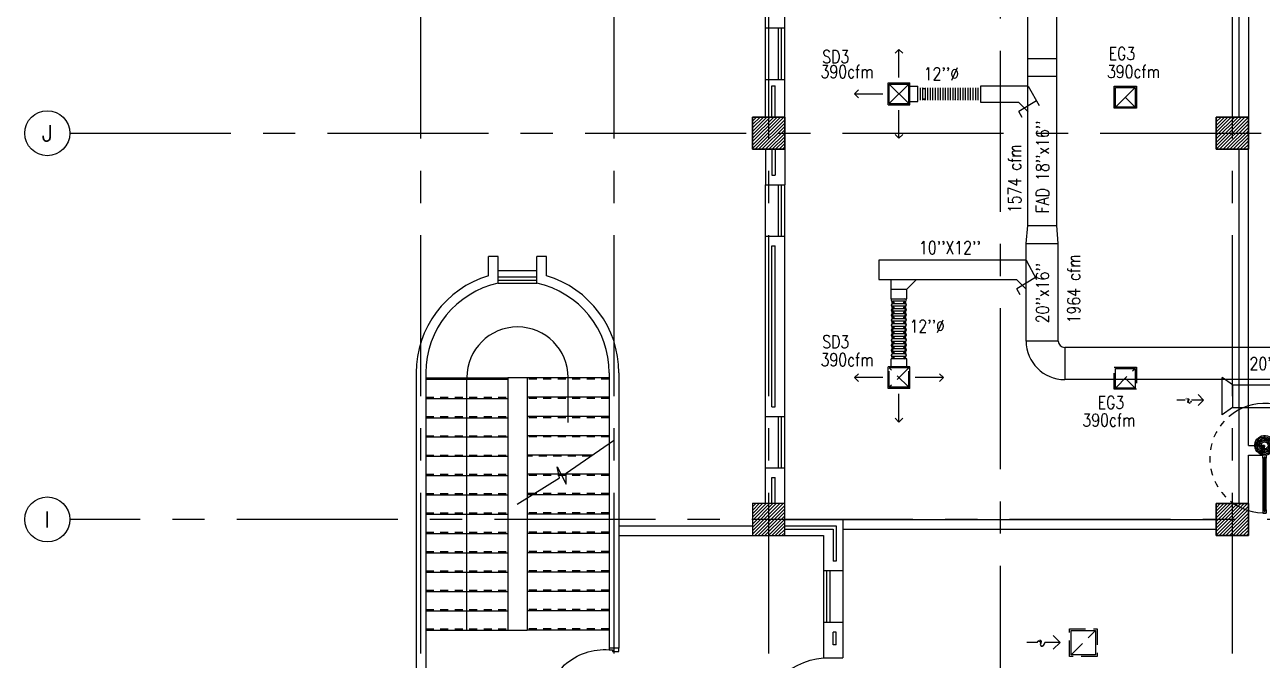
# Model space of a CAD drawing. Extents: x 417866029 to 417866302, y 43498040 to 43498122.
# Drawn here: x 417866028.78 to 417866048, y 43498075.72 to 43498085.59 of the extents above; entities that cross this region are included whole.
import ezdxf
from ezdxf.enums import TextEntityAlignment as Align

# ---------------------------------------------------------------- set-up
doc = ezdxf.new("R2010")
doc.units = 0
doc.header["$MEASUREMENT"] = 0
for name, pattern in [('CENTERX2', [4, 2.5, -0.5, 0.5, -0.5]), ('HIDDEN', [0.375, 0.25, -0.125]), ('HIDDEN2', [0.1875, 0.125, -0.0625])]:
    doc.linetypes.add(name, pattern=pattern)
doc.layers.get('0').update_dxf_attribs({"linetype": 'CONTINUOUS'})
for name, color, linetype in [('AX', 9, 'CONTINUOUS'), ('AX-CR', 7, 'CONTINUOUS'), ('AX-TXT', 2, 'CONTINUOUS'), ('AXES', 11, 'CENTERX2'), ('COL', 7, 'CONTINUOUS'), ('DOOR', 9, 'CONTINUOUS'), ('DUCT', 6, 'CONTINUOUS'), ('EXDUCT', 10, 'CONTINUOUS'), ('HAT', 11, 'CONTINUOUS'), ('INSUL', 9, 'CONTINUOUS'), ('M-AC-FLEX', 7, 'CONTINUOUS'), ('M-EGU.', 2, 'CONTINUOUS'), ('M-TEXT', 2, 'CONTINUOUS'), ('ROOF', 7, 'CONTINUOUS'), ('STR', 9, 'CONTINUOUS'), ('WALL', 9, 'CONTINUOUS'), ('WIN', 9, 'CONTINUOUS')]:
    doc.layers.add(name, color=color, linetype=linetype)
doc.styles.add('ROMANS', font='ROMANS.shx', dxfattribs={"width": 0.6})

# ---------------------------------------------------------------- blocks, each defined once
blk = doc.blocks.new('A$C272A55A0')
at = {"layer": 'DOOR', "color": 0, "linetype": 'ByBlock'}
for p, q in [((0, 900), (0, 1050)), ((50, 1050), (0, 1050)), ((50, 950), (50, 1050)), ((1750, 950), (1750, 1050)), ((1750, 1050), (1800, 1050)), ((1800, 1050), (1800, 900)), ((0, 900), (25, 900)), ((25, 950), (50, 950)), ((25, 900), (25, 950)), ((75, 900), (25, 900)), ((25, 850), (25, 900)), ((42, 850), (25, 850)), ((58, 870), (42, 870)), ((42, 870), (42, 850)), ((58, 850), (58, 870)), ((75, 850), (58, 850)), ((75, 900), (75, 850)), ((1725, 900), (1775, 900)), ((1725, 900), (1725, 850)), ((1725, 850), (1742, 850)), ((1742, 870), (1758, 870)), ((1742, 850), (1742, 870)), ((1775, 950), (1750, 950)), ((1758, 870), (1758, 850)), ((1758, 850), (1775, 850)), ((1775, 900), (1775, 950)), ((1800, 900), (1775, 900)), ((1775, 850), (1775, 900)), ((25, 50), (42, 50)), ((25, 50), (25, 0)), ((25, 0), (75, 0)), ((75, 0), (25, 0)), ((42, 50), (42, 30)), ((42, 30), (58, 30)), ((58, 50), (75, 50)), ((58, 50), (58, 30)), ((75, 50), (75, 0)), ((1718, 160), (1709, 160)), ((1709, 95), (1709, 160)), ((1718, 95), (1709, 95)), ((1725, 173), (1718, 173)), ((1718, 173), (1718, 83)), ((1718, 95), (1718, 160)), ((1725, 83), (1718, 83)), ((1742, 50), (1725, 50)), ((1725, 50), (1725, 0)), ((1775, 0), (1725, 0)), ((1725, 0), (1775, 0)), ((1742, 50), (1742, 30)), ((1758, 30), (1742, 30)), ((1775, 50), (1758, 50)), ((1758, 50), (1758, 30)), ((1775, 173), (1782, 173)), ((1775, 83), (1782, 83)), ((1775, 50), (1775, 0)), ((1782, 173), (1782, 83)), ((1782, 160), (1791, 160)), ((1782, 95), (1782, 160)), ((1782, 95), (1791, 95)), ((1791, 95), (1791, 160))]:
    blk.add_line(p, q, dxfattribs=at)
at = {"layer": 'DOOR', "color": 9, "linetype": 'ByBlock'}
for p, q in [((50, 1050), (0, 1010)), ((50, 1050), (0, 937)), ((50, 1050), (37, 950)), ((1750, 1050), (1800, 1010)), ((1750, 1050), (1800, 937)), ((1750, 1050), (1763, 950))]:
    blk.add_line(p, q, dxfattribs=at)
at = {"layer": 'DOOR', "linetype": 'ByBlock'}
for p, q in [((25, 850), (25, 50)), ((42, 850), (42, 50)), ((58, 850), (58, 50)), ((75, 50), (75, 850)), ((1725, 50), (1725, 850)), ((1742, 850), (1742, 50)), ((1758, 850), (1758, 50)), ((1775, 850), (1775, 50))]:
    blk.add_line(p, q, dxfattribs=at)
at = {"layer": 'DOOR', "color": 0, "linetype": 'ByBlock'}
for centre in [(1676, 128), (1824, 128)]:
    blk.add_circle(centre, 32.4, dxfattribs=at)
at = {"layer": 'DOOR', "color": 9, "linetype": 'ByBlock'}
for centre, radius, start, end in [((50, 1050), 54.4, 203.2074, 270), ((50, 1050), 74.4, 227.7764, 270), ((50, 1050), 94.4, 238.0182, 270), ((50, 1050), 34.4, 180, 270), ((50, 1050), 14.4, 180, 270), ((1750, 1050), 14.4, 270, 0), ((1750, 1050), 34.4, 270, 0), ((1750, 1050), 54.4, 270, 336.7926), ((1750, 1050), 74.4, 270, 312.2236), ((1750, 1050), 94.4, 270, 301.9818), ((50, 1050), 114, 244.0838, 257.3774), ((50, 1050), 134, 248.1598, 259.28), ((50, 1050), 154, 251.1053, 256.2858), ((1750, 1050), 114, 282.6226, 295.9162), ((1750, 1050), 134, 280.72, 291.8402), ((1750, 1050), 154, 283.7142, 288.8947)]:
    blk.add_arc(centre, radius, start, end, dxfattribs=at)
at = {"layer": 'DOOR', "linetype": 'HIDDEN', "ltscale": 0.5}
for centre, start, end in [((50, 851), 268.3174, 3.2965), ((1750, 851), 176.7035, 271.6826)]:
    blk.add_arc(centre, 851, start, end, dxfattribs=at)
at = {"layer": 'WALL', "linetype": 'ByBlock'}
blk.add_line((1800, 900), (1800, 1050), dxfattribs=at)
blk = doc.blocks.new('STL-DR')
at = {"layer": 'DOOR', "color": 0, "linetype": 'ByBlock'}
for p, q in [((50, 0), (0, 0)), ((0, -150), (0, 0)), ((50, -100), (50, 0)), ((0, -150), (25, -150)), ((25, -100), (50, -100)), ((25, -150), (25, -100)), ((75, -150), (25, -150)), ((25, -200), (25, -150)), ((75, -150), (75, -200)), ((950, -100), (950, 0)), ((950, 0), (1000, 0)), ((975, -100), (950, -100)), ((975, -150), (975, -100)), ((1000, -150), (975, -150)), ((1000, 0), (1000, -150)), ((75, -200), (25, -200)), ((18, -990), (9, -990)), ((9, -1055), (9, -990)), ((18, -1055), (9, -1055)), ((18, -978), (18, -1068)), ((25, -978), (18, -978)), ((18, -1055), (18, -990)), ((25, -1068), (18, -1068)), ((25, -1100), (75, -1100)), ((25, -1100), (25, -1150)), ((25, -1150), (75, -1150)), ((75, -1150), (25, -1150)), ((75, -978), (82, -978)), ((75, -1068), (82, -1068)), ((75, -1100), (75, -1150)), ((82, -978), (82, -1068)), ((82, -990), (91, -990)), ((82, -1055), (82, -990)), ((82, -1055), (91, -1055)), ((91, -1055), (91, -990))]:
    blk.add_line(p, q, dxfattribs=at)
at = {"layer": 'DOOR', "linetype": 'ByBlock'}
for p, q in [((25, -200), (25, -1100)), ((75, -1100), (75, -200))]:
    blk.add_line(p, q, dxfattribs=at)
at = {"layer": 'DOOR', "color": 0, "linetype": 'ByBlock'}
for centre in [(-24, -1023), (124, -1023)]:
    blk.add_circle(centre, 32.4, dxfattribs=at)
at = {"layer": 'DOOR', "linetype": 'HIDDEN', "ltscale": 0.5}
blk.add_arc((50, -223), 928, 271.544, 4.4816, dxfattribs=at)
at = {"layer": 'WALL'}
for p, q in [((0, 0), (0, -150)), ((0, 0), (0, -150)), ((1000, 0), (1000, -150))]:
    blk.add_line(p, q, dxfattribs=at)
blk = doc.blocks.new('AXL')
at = {"layer": 'AX-CR'}
blk.add_circle((-350, 0), 350, dxfattribs=at)
at = {"layer": 'AX-TXT', "style": 'ROMANS'}
blk.add_attdef('AX', text='', height=250, dxfattribs=at).set_placement((-350, 0), align=Align.MIDDLE)
blk = doc.blocks.new('*X91')
at = {"color": 0}
for p, q in [((31339, 149497), (31832, 149990)), ((31339, 149550), (31779, 149990)), ((31339, 149603), (31726, 149990)), ((31339, 149656), (31673, 149990)), ((31339, 149709), (31620, 149990)), ((31339, 149762), (31567, 149990)), ((31339, 149815), (31514, 149990)), ((31339, 149868), (31461, 149990)), ((31339, 149921), (31408, 149990)), ((31339, 149974), (31355, 149990)), ((31385, 149490), (31839, 149944)), ((31438, 149490), (31839, 149891)), ((31491, 149490), (31839, 149838)), ((31544, 149490), (31839, 149785)), ((31597, 149490), (31839, 149732)), ((31650, 149490), (31839, 149679)), ((31703, 149490), (31839, 149626)), ((31756, 149490), (31839, 149573)), ((31809, 149490), (31839, 149519))]:
    blk.add_line(p, q, dxfattribs=at)
blk = doc.blocks.new('*X90')
at = {"color": 0}
for p, q in [((24139, 149509), (24620, 149990)), ((24139, 149562), (24567, 149990)), ((24139, 149615), (24514, 149990)), ((24139, 149668), (24461, 149990)), ((24139, 149721), (24408, 149990)), ((24139, 149774), (24355, 149990)), ((24139, 149827), (24302, 149990)), ((24139, 149880), (24248, 149990)), ((24139, 149934), (24195, 149990)), ((24139, 149987), (24142, 149990)), ((24173, 149490), (24639, 149956)), ((24226, 149490), (24639, 149903)), ((24279, 149490), (24639, 149850)), ((24332, 149490), (24639, 149797)), ((24385, 149490), (24639, 149744)), ((24438, 149490), (24639, 149691)), ((24491, 149490), (24639, 149638)), ((24544, 149490), (24639, 149585)), ((24597, 149490), (24639, 149532))]:
    blk.add_line(p, q, dxfattribs=at)
blk = doc.blocks.new('*X87')
at = {"color": 0}
for p, q in [((31339, 155543), (31786, 155990)), ((31339, 155596), (31733, 155990)), ((31339, 155649), (31680, 155990)), ((31339, 155702), (31627, 155990)), ((31339, 155755), (31574, 155990)), ((31339, 155808), (31521, 155990)), ((31339, 155861), (31468, 155990)), ((31339, 155914), (31415, 155990)), ((31339, 155967), (31362, 155990)), ((31339, 155489), (31839, 155989)), ((31392, 155490), (31839, 155936)), ((31446, 155490), (31839, 155883)), ((31499, 155490), (31839, 155830)), ((31552, 155490), (31839, 155777)), ((31605, 155490), (31839, 155724)), ((31658, 155490), (31839, 155671)), ((31711, 155490), (31839, 155618)), ((31764, 155490), (31839, 155565)), ((31817, 155490), (31839, 155512))]:
    blk.add_line(p, q, dxfattribs=at)
blk = doc.blocks.new('*X86')
at = {"color": 0}
for p, q in [((24139, 155502), (24627, 155990)), ((24139, 155555), (24574, 155990)), ((24139, 155608), (24521, 155990)), ((24139, 155661), (24468, 155990)), ((24139, 155714), (24415, 155990)), ((24139, 155767), (24362, 155990)), ((24139, 155820), (24309, 155990)), ((24139, 155873), (24256, 155990)), ((24139, 155926), (24203, 155990)), ((24139, 155979), (24150, 155990)), ((24180, 155490), (24639, 155949)), ((24233, 155490), (24639, 155896)), ((24286, 155490), (24639, 155843)), ((24339, 155490), (24639, 155790)), ((24392, 155490), (24639, 155737)), ((24445, 155490), (24639, 155684)), ((24498, 155490), (24639, 155631)), ((24551, 155490), (24639, 155578)), ((24604, 155490), (24639, 155525))]:
    blk.add_line(p, q, dxfattribs=at)
blk = doc.blocks.new('COL50')
at = {"layer": 'COL'}
blk.add_lwpolyline([(-250, 250), (-250, -250), (250, -250), (250, 250)], close=True, dxfattribs=at)

msp = doc.modelspace()

# ---------------------------------------------------------------- linework, layer by layer
at = {"layer": 'AXES'}
for p, q in [((417866034.934, 43498039.822), (417866034.934, 43498118.3)), ((417866037.934, 43498039.822), (417866037.934, 43498118.3)), ((417866040.334, 43498039.822), (417866040.334, 43498118.3)), ((417866047.534, 43498039.822), (417866047.534, 43498118.3)), ((417866043.934, 43498046.686), (417866043.934, 43498105.506)), ((417866029.482, 43498083.906), (417866098.574, 43498083.906)), ((417866098.574, 43498077.906), (417866029.482, 43498077.906))]:
    msp.add_line(p, q, dxfattribs=at)
at = {"layer": 'COL'}
msp.add_lwpolyline([(417866047.284, 43498084.156), (417866047.284, 43498083.656), (417866047.784, 43498083.656), (417866047.784, 43498084.156)], close=True, dxfattribs=at)
at = {"layer": 'DOOR'}
msp.add_lwpolyline([(417866040.184, 43498074.656), (417866040.184, 43498074.706), (417866041.184, 43498074.706), (417866041.184, 43498074.656), (417866040.184, 43498074.656, -0.394043), (417866041.184, 43498075.756, -0.414214)], format="xyb", dxfattribs=at)
at = {"layer": 'DUCT', "linetype": 'ByBlock'}
for p, q in [((417866044.356, 43498082.471), (417866044.356, 43498089.268)), ((417866044.806, 43498082.471), (417866044.806, 43498089.268)), ((417866044.356, 43498085.068), (417866044.806, 43498085.068)), ((417866044.356, 43498084.79), (417866044.806, 43498084.79)), ((417866044.362, 43498084.639), (417866043.621, 43498084.639)), ((417866043.621, 43498084.639), (417866043.621, 43498084.389)), ((417866043.621, 43498084.389), (417866044.212, 43498084.389)), ((417866044.331, 43498082.192), (417866044.356, 43498082.471)), ((417866044.356, 43498082.471), (417866044.806, 43498082.471)), ((417866044.831, 43498082.192), (417866044.806, 43498082.471)), ((417866044.331, 43498080.678), (417866044.331, 43498082.192)), ((417866044.331, 43498082.192), (417866044.831, 43498082.192)), ((417866044.831, 43498080.678), (417866044.831, 43498082.192)), ((417866044.831, 43498080.678), (417866044.331, 43498080.678)), ((417866049.34, 43498080.578), (417866044.931, 43498080.578)), ((417866044.931, 43498080.578), (417866044.931, 43498080.078)), ((417866049.34, 43498080.078), (417866044.931, 43498080.078))]:
    msp.add_line(p, q, dxfattribs=at)
at = {"layer": 'DUCT'}
for p, q in [((417866044.362, 43498084.639), (417866044.536, 43498084.337)), ((417866044.362, 43498084.239), (417866044.212, 43498084.389)), ((417866044.495, 43498084.409), (417866044.218, 43498084.241)), ((417866044.331, 43498081.935), (417866042.042, 43498081.935)), ((417866042.042, 43498081.935), (417866042.042, 43498081.635)), ((417866044.331, 43498081.935), (417866044.495, 43498081.633)), ((417866042.042, 43498081.635), (417866044.181, 43498081.635)), ((417866042.23, 43498081.635), (417866042.23, 43498081.335)), ((417866042.63, 43498081.635), (417866042.48, 43498081.485)), ((417866044.331, 43498081.485), (417866044.181, 43498081.635)), ((417866042.23, 43498081.485), (417866042.48, 43498081.485)), ((417866042.23, 43498081.335), (417866042.48, 43498081.335)), ((417866042.48, 43498081.335), (417866042.48, 43498081.485))]:
    msp.add_line(p, q, dxfattribs=at)
at = {"layer": 'DUCT', "linetype": 'HIDDEN'}
for p, q in [((417866044.27, 43498084.151), (417866044.218, 43498084.241)), ((417866044.239, 43498081.398), (417866044.187, 43498081.488))]:
    msp.add_line(p, q, dxfattribs=at)
at = {"layer": 'DUCT', "linetype": 'Continuous'}
msp.add_line((417866044.478, 43498081.664), (417866044.187, 43498081.488), dxfattribs=at)
at = {"layer": 'DUCT', "linetype": 'ByBlock'}
for radius in [0.6, 0.1]:
    msp.add_arc((417866044.931, 43498080.678), radius, 180, 270, dxfattribs=at)
at = {"layer": 'EXDUCT', "linetype": 'ByBlock'}
for p, q in [((417866047.376, 43498079.53), (417866047.376, 43498080.113)), ((417866047.534, 43498079.996), (417866047.376, 43498080.113)), ((417866047.534, 43498079.996), (417866058.861, 43498079.996)), ((417866047.534, 43498079.996), (417866047.534, 43498079.646)), ((417866047.534, 43498079.646), (417866047.376, 43498079.53)), ((417866047.534, 43498079.646), (417866058.602, 43498079.646))]:
    msp.add_line(p, q, dxfattribs=at)
at = {"layer": 'INSUL'}
for p, q in [((417866040.384, 43498084.156), (417866040.384, 43498084.641)), ((417866040.384, 43498084.641), (417866040.434, 43498084.641)), ((417866040.434, 43498084.156), (417866040.434, 43498084.641)), ((417866040.384, 43498083.656), (417866040.384, 43498083.256)), ((417866040.434, 43498083.656), (417866040.434, 43498083.256)), ((417866040.384, 43498083.256), (417866040.434, 43498083.256)), ((417866040.384, 43498082.156), (417866040.434, 43498082.156)), ((417866040.384, 43498079.656), (417866040.384, 43498082.156)), ((417866040.434, 43498079.656), (417866040.434, 43498082.156)), ((417866040.384, 43498079.656), (417866040.434, 43498079.656)), ((417866040.384, 43498078.156), (417866040.384, 43498078.556)), ((417866040.384, 43498078.556), (417866040.434, 43498078.556)), ((417866040.434, 43498078.156), (417866040.434, 43498078.556)), ((417866040.584, 43498077.806), (417866041.384, 43498077.806)), ((417866040.584, 43498077.756), (417866041.334, 43498077.756)), ((417866041.334, 43498077.756), (417866041.334, 43498077.256)), ((417866041.384, 43498077.806), (417866041.384, 43498077.256)), ((417866041.384, 43498077.256), (417866041.334, 43498077.256)), ((417866041.384, 43498076.156), (417866041.334, 43498076.156)), ((417866041.334, 43498075.956), (417866041.334, 43498076.156)), ((417866041.384, 43498075.956), (417866041.384, 43498076.156)), ((417866041.384, 43498075.956), (417866041.334, 43498075.956))]:
    msp.add_line(p, q, dxfattribs=at)
at = {"layer": 'M-AC-FLEX', "color": 11}
for p, q in [((417866042.687, 43498084.613), (417866042.687, 43498084.422)), ((417866042.725, 43498084.613), (417866042.725, 43498084.422)), ((417866042.725, 43498084.613), (417866042.725, 43498084.422)), ((417866042.764, 43498084.613), (417866042.764, 43498084.422)), ((417866042.764, 43498084.613), (417866042.764, 43498084.422)), ((417866042.802, 43498084.613), (417866042.802, 43498084.422)), ((417866042.841, 43498084.613), (417866042.841, 43498084.422)), ((417866042.88, 43498084.613), (417866042.88, 43498084.422)), ((417866042.919, 43498084.613), (417866042.919, 43498084.422)), ((417866042.958, 43498084.613), (417866042.958, 43498084.422)), ((417866042.997, 43498084.613), (417866042.997, 43498084.422)), ((417866043.036, 43498084.613), (417866043.036, 43498084.422)), ((417866043.075, 43498084.613), (417866043.075, 43498084.422)), ((417866043.114, 43498084.613), (417866043.114, 43498084.422)), ((417866043.153, 43498084.613), (417866043.153, 43498084.422)), ((417866043.192, 43498084.613), (417866043.192, 43498084.422)), ((417866043.231, 43498084.613), (417866043.231, 43498084.422)), ((417866043.27, 43498084.613), (417866043.27, 43498084.422)), ((417866043.309, 43498084.613), (417866043.309, 43498084.422)), ((417866043.348, 43498084.613), (417866043.348, 43498084.422)), ((417866043.387, 43498084.613), (417866043.387, 43498084.422)), ((417866043.426, 43498084.613), (417866043.426, 43498084.422)), ((417866043.465, 43498084.613), (417866043.465, 43498084.422)), ((417866043.504, 43498084.613), (417866043.504, 43498084.422)), ((417866043.543, 43498084.613), (417866043.543, 43498084.422)), ((417866043.582, 43498084.613), (417866043.582, 43498084.422)), ((417866043.621, 43498084.613), (417866043.621, 43498084.422)), ((417866042.45, 43498081.296), (417866042.259, 43498081.296)), ((417866042.45, 43498081.257), (417866042.259, 43498081.257)), ((417866042.45, 43498081.218), (417866042.259, 43498081.218)), ((417866042.45, 43498081.179), (417866042.259, 43498081.179)), ((417866042.45, 43498081.14), (417866042.259, 43498081.14)), ((417866042.45, 43498081.14), (417866042.259, 43498081.14)), ((417866042.45, 43498081.101), (417866042.259, 43498081.101)), ((417866042.45, 43498081.101), (417866042.259, 43498081.101)), ((417866042.45, 43498081.062), (417866042.259, 43498081.062)), ((417866042.45, 43498081.023), (417866042.259, 43498081.023)), ((417866042.45, 43498080.984), (417866042.259, 43498080.984)), ((417866042.45, 43498080.984), (417866042.259, 43498080.984)), ((417866042.45, 43498080.945), (417866042.259, 43498080.945)), ((417866042.45, 43498080.945), (417866042.259, 43498080.945)), ((417866042.45, 43498080.906), (417866042.259, 43498080.906)), ((417866042.45, 43498080.867), (417866042.259, 43498080.867)), ((417866042.45, 43498080.828), (417866042.259, 43498080.828)), ((417866042.45, 43498080.828), (417866042.259, 43498080.828)), ((417866042.45, 43498080.789), (417866042.259, 43498080.789)), ((417866042.45, 43498080.789), (417866042.259, 43498080.789)), ((417866042.45, 43498080.75), (417866042.259, 43498080.75)), ((417866042.45, 43498080.711), (417866042.259, 43498080.711)), ((417866042.45, 43498080.711), (417866042.259, 43498080.711)), ((417866042.45, 43498080.672), (417866042.259, 43498080.672)), ((417866042.45, 43498080.672), (417866042.259, 43498080.672)), ((417866042.45, 43498080.633), (417866042.259, 43498080.633)), ((417866042.45, 43498080.594), (417866042.259, 43498080.594)), ((417866042.45, 43498080.594), (417866042.259, 43498080.594)), ((417866042.45, 43498080.555), (417866042.259, 43498080.555)), ((417866042.45, 43498080.555), (417866042.259, 43498080.555)), ((417866042.45, 43498080.516), (417866042.259, 43498080.516)), ((417866042.45, 43498080.477), (417866042.259, 43498080.477)), ((417866042.45, 43498080.438), (417866042.259, 43498080.438)), ((417866042.45, 43498080.399), (417866042.259, 43498080.399))]:
    msp.add_line(p, q, dxfattribs=at)
at = {"layer": 'M-AC-FLEX'}
for points in [[(417866042.648, 43498084.613, 1), (417866042.687, 43498084.613, -1.018005), (417866042.725, 43498084.613)], [(417866042.919, 43498084.613, -1), (417866042.88, 43498084.613, 1), (417866042.841, 43498084.613, -1), (417866042.802, 43498084.613, 1.018005), (417866042.764, 43498084.613)], [(417866042.88, 43498084.613, 1), (417866042.919, 43498084.613, -1), (417866042.958, 43498084.613)], [(417866042.997, 43498084.613, -1), (417866042.958, 43498084.613, 1), (417866042.919, 43498084.613)], [(417866042.958, 43498084.613, 1), (417866042.997, 43498084.613, -1), (417866043.036, 43498084.613)], [(417866043.075, 43498084.613, -1), (417866043.036, 43498084.613, 1), (417866042.997, 43498084.613)], [(417866043.036, 43498084.613, 1), (417866043.075, 43498084.613, -1), (417866043.114, 43498084.613, 0.000618), (417866043.114, 43498084.613, 0.000618)], [(417866043.153, 43498084.613, -1), (417866043.114, 43498084.613, 1), (417866043.075, 43498084.613, -0.000618), (417866043.075, 43498084.613, -0.000618)], [(417866043.114, 43498084.613, 1), (417866043.153, 43498084.613, -1), (417866043.192, 43498084.613)], [(417866043.231, 43498084.613, -1), (417866043.192, 43498084.613, 1), (417866043.153, 43498084.613)], [(417866043.192, 43498084.613, 1), (417866043.231, 43498084.613, -1), (417866043.27, 43498084.613)], [(417866043.27, 43498084.61, 1.091277), (417866043.231, 43498084.613)], [(417866043.232, 43498084.61, -1.091277), (417866043.27, 43498084.613)], [(417866043.309, 43498084.613, -1), (417866043.27, 43498084.613, 1), (417866043.231, 43498084.613)], [(417866043.27, 43498084.613, 1), (417866043.309, 43498084.613, -1), (417866043.348, 43498084.613)], [(417866043.387, 43498084.613, -1), (417866043.348, 43498084.613, 1), (417866043.309, 43498084.613)], [(417866043.348, 43498084.613, 1), (417866043.387, 43498084.613, -1), (417866043.426, 43498084.613, 0.000618), (417866043.426, 43498084.613, 0.000618)], [(417866043.465, 43498084.613, -1), (417866043.426, 43498084.613, 1), (417866043.387, 43498084.613, -0.000618), (417866043.387, 43498084.613, -0.000618)], [(417866043.426, 43498084.613, 1), (417866043.465, 43498084.613, -1), (417866043.504, 43498084.613, 0.000618), (417866043.504, 43498084.613, 0.000618)], [(417866043.426, 43498084.613, 1), (417866043.465, 43498084.613)], [(417866043.465, 43498084.613, -1), (417866043.426, 43498084.613)], [(417866043.543, 43498084.613, -1), (417866043.504, 43498084.613, 1), (417866043.465, 43498084.613, -0.000618), (417866043.465, 43498084.613, -0.000618)], [(417866043.504, 43498084.613, 1), (417866043.543, 43498084.613, -1), (417866043.582, 43498084.613)], [(417866043.621, 43498084.613, -1), (417866043.582, 43498084.613, 1), (417866043.543, 43498084.613)], [(417866043.582, 43498084.613, 1), (417866043.621, 43498084.613)], [(417866042.648, 43498084.422, -1), (417866042.687, 43498084.422, 1.018005), (417866042.725, 43498084.422)], [(417866042.919, 43498084.422, 1), (417866042.88, 43498084.422, -1), (417866042.841, 43498084.422, 1), (417866042.802, 43498084.422, -1.018005), (417866042.764, 43498084.422)], [(417866042.88, 43498084.422, -1), (417866042.919, 43498084.422, 1), (417866042.958, 43498084.422)], [(417866042.997, 43498084.422, 1), (417866042.958, 43498084.422, -1), (417866042.919, 43498084.422)], [(417866042.958, 43498084.422, -1), (417866042.997, 43498084.422, 1), (417866043.036, 43498084.422)], [(417866043.075, 43498084.422, 1), (417866043.036, 43498084.422, -1), (417866042.997, 43498084.422)], [(417866043.036, 43498084.422, -1), (417866043.075, 43498084.422, 1), (417866043.114, 43498084.422)], [(417866043.153, 43498084.422, 1), (417866043.114, 43498084.422, -1), (417866043.075, 43498084.422)], [(417866043.114, 43498084.422, -1), (417866043.153, 43498084.422, 1), (417866043.192, 43498084.422)], [(417866043.231, 43498084.422, 1), (417866043.192, 43498084.422, -1), (417866043.153, 43498084.422)], [(417866043.192, 43498084.422, -1), (417866043.231, 43498084.422, 1), (417866043.27, 43498084.422)], [(417866043.23, 43498084.43, -0.100539), (417866043.231, 43498084.422, 1), (417866043.27, 43498084.422)], [(417866043.309, 43498084.422, 1), (417866043.27, 43498084.422, -1), (417866043.231, 43498084.422)], [(417866043.272, 43498084.43, 0.100539), (417866043.27, 43498084.422, -1), (417866043.231, 43498084.422)], [(417866043.27, 43498084.422, -1), (417866043.309, 43498084.422, 1), (417866043.348, 43498084.422)], [(417866043.387, 43498084.422, 1), (417866043.348, 43498084.422, -1), (417866043.309, 43498084.422)], [(417866043.348, 43498084.422, -1), (417866043.387, 43498084.422, 1), (417866043.426, 43498084.422)], [(417866043.465, 43498084.422, 1), (417866043.426, 43498084.422, -1), (417866043.387, 43498084.422)], [(417866043.426, 43498084.422, -1), (417866043.465, 43498084.422)], [(417866043.426, 43498084.422, -1), (417866043.465, 43498084.422, 1), (417866043.504, 43498084.422)], [(417866043.465, 43498084.422, 1), (417866043.426, 43498084.422)], [(417866043.543, 43498084.422, 1), (417866043.504, 43498084.422, -1), (417866043.465, 43498084.422)], [(417866043.504, 43498084.422, -1), (417866043.543, 43498084.422, 1), (417866043.582, 43498084.422)], [(417866043.621, 43498084.422, 1), (417866043.582, 43498084.422, -1), (417866043.543, 43498084.422)], [(417866042.259, 43498081.257, 1), (417866042.259, 43498081.296, -1), (417866042.259, 43498081.335)], [(417866042.45, 43498081.257, -1), (417866042.45, 43498081.296, 1), (417866042.45, 43498081.335)], [(417866042.259, 43498081.296, -1), (417866042.259, 43498081.257, 1), (417866042.259, 43498081.218)], [(417866042.259, 43498081.179, 1), (417866042.259, 43498081.218, -1), (417866042.259, 43498081.257)], [(417866042.259, 43498081.218, -1), (417866042.259, 43498081.179, 1), (417866042.259, 43498081.14)], [(417866042.273, 43498081.185, -0.195572), (417866042.259, 43498081.179, 1), (417866042.259, 43498081.14)], [(417866042.267, 43498081.181, -0.100539), (417866042.259, 43498081.179, 1), (417866042.259, 43498081.14)], [(417866042.259, 43498081.101, 1), (417866042.259, 43498081.14, -1), (417866042.259, 43498081.179)], [(417866042.259, 43498081.101, 1), (417866042.259, 43498081.14, -1), (417866042.259, 43498081.179)], [(417866042.267, 43498081.139, 0.100539), (417866042.259, 43498081.14, -1), (417866042.259, 43498081.179)], [(417866042.259, 43498081.14, -1), (417866042.259, 43498081.101, 1), (417866042.259, 43498081.062)], [(417866042.259, 43498081.14, -1), (417866042.259, 43498081.101, 1), (417866042.259, 43498081.062)], [(417866042.45, 43498081.296, 1), (417866042.45, 43498081.257, -1), (417866042.45, 43498081.218, 0.000618), (417866042.45, 43498081.218, 0.000618)], [(417866042.45, 43498081.179, -1), (417866042.45, 43498081.218, 1), (417866042.45, 43498081.257, -0.000618), (417866042.45, 43498081.257, -0.000618)], [(417866042.45, 43498081.218, 1), (417866042.45, 43498081.179, -1), (417866042.45, 43498081.14)], [(417866042.45, 43498081.101, -1), (417866042.45, 43498081.14, 1), (417866042.45, 43498081.179)], [(417866042.45, 43498081.101, -1), (417866042.45, 43498081.14, 1), (417866042.45, 43498081.179)], [(417866042.45, 43498081.14, 1), (417866042.45, 43498081.101, -1), (417866042.45, 43498081.062)], [(417866042.45, 43498081.14, 1), (417866042.45, 43498081.101, -1), (417866042.45, 43498081.062)], [(417866042.437, 43498081.185, 0.195572), (417866042.45, 43498081.179, -1), (417866042.45, 43498081.14)], [(417866042.447, 43498081.179, -1.091277), (417866042.45, 43498081.14)], [(417866042.447, 43498081.141, 1.091277), (417866042.45, 43498081.179)], [(417866042.267, 43498081.103, -0.100539), (417866042.259, 43498081.101, 1), (417866042.259, 43498081.062)], [(417866042.267, 43498081.061, 0.100539), (417866042.259, 43498081.062, -1), (417866042.259, 43498081.101)], [(417866042.273, 43498081.057, 0.195572), (417866042.259, 43498081.062, -1), (417866042.259, 43498081.101)], [(417866042.259, 43498081.023, 1), (417866042.259, 43498081.062, -1), (417866042.259, 43498081.101)], [(417866042.259, 43498081.062, -1), (417866042.259, 43498081.023, 1), (417866042.259, 43498080.984)], [(417866042.259, 43498080.945, 1), (417866042.259, 43498080.984, -1), (417866042.259, 43498081.023)], [(417866042.259, 43498080.945, 1), (417866042.259, 43498080.984, -1), (417866042.259, 43498081.023)], [(417866042.259, 43498080.984, -1), (417866042.259, 43498080.945, 1), (417866042.259, 43498080.906)], [(417866042.259, 43498080.984, -1), (417866042.259, 43498080.945, 1), (417866042.259, 43498080.906)], [(417866042.259, 43498080.867, 1), (417866042.259, 43498080.906, -1), (417866042.259, 43498080.945)], [(417866042.45, 43498081.023, -1), (417866042.45, 43498081.062, 1), (417866042.45, 43498081.101)], [(417866042.45, 43498081.062, 1), (417866042.45, 43498081.023, -1), (417866042.45, 43498080.984, 0.000618), (417866042.45, 43498080.984, 0.000618)], [(417866042.45, 43498080.945, -1), (417866042.45, 43498080.984, 1), (417866042.45, 43498081.023, -0.000618), (417866042.45, 43498081.023, -0.000618)], [(417866042.45, 43498080.945, -1), (417866042.45, 43498080.984, 1), (417866042.45, 43498081.023)], [(417866042.45, 43498080.984, 1), (417866042.45, 43498080.945, -1), (417866042.45, 43498080.906)], [(417866042.45, 43498080.984, 1), (417866042.45, 43498080.945, -1), (417866042.45, 43498080.906, 0.000618), (417866042.45, 43498080.906, 0.000618)], [(417866042.45, 43498080.867, -1), (417866042.45, 43498080.906, 1), (417866042.45, 43498080.945, -0.000618), (417866042.45, 43498080.945, -0.000618)], [(417866042.437, 43498081.057, -0.195572), (417866042.45, 43498081.062, 1), (417866042.45, 43498081.101)], [(417866042.447, 43498081.063, 1.091277), (417866042.45, 43498081.101)], [(417866042.447, 43498081.101, -1.091277), (417866042.45, 43498081.062)], [(417866042.259, 43498080.906, -1), (417866042.259, 43498080.867, 1), (417866042.259, 43498080.828)], [(417866042.273, 43498080.873, -0.195572), (417866042.259, 43498080.867, 1), (417866042.259, 43498080.828)], [(417866042.267, 43498080.869, -0.100539), (417866042.259, 43498080.867, 1), (417866042.259, 43498080.828)], [(417866042.259, 43498080.789, 1), (417866042.259, 43498080.828, -1), (417866042.259, 43498080.867)], [(417866042.267, 43498080.827, 0.100539), (417866042.259, 43498080.828, -1), (417866042.259, 43498080.867)], [(417866042.259, 43498080.789, 1), (417866042.259, 43498080.828, -1), (417866042.259, 43498080.867)], [(417866042.259, 43498080.828, -1), (417866042.259, 43498080.789, 1), (417866042.259, 43498080.75)], [(417866042.259, 43498080.828, -1), (417866042.259, 43498080.789, 1), (417866042.259, 43498080.75)], [(417866042.267, 43498080.791, -0.100539), (417866042.259, 43498080.789, 1), (417866042.259, 43498080.75)], [(417866042.259, 43498080.711, 1), (417866042.259, 43498080.75, -1), (417866042.259, 43498080.789)], [(417866042.267, 43498080.749, 0.100539), (417866042.259, 43498080.75, -1), (417866042.259, 43498080.789)], [(417866042.273, 43498080.745, 0.195572), (417866042.259, 43498080.75, -1), (417866042.259, 43498080.789)], [(417866042.259, 43498080.75, -1), (417866042.259, 43498080.711, 1), (417866042.259, 43498080.672)], [(417866042.45, 43498080.906, 1), (417866042.45, 43498080.867, -1), (417866042.45, 43498080.828)], [(417866042.45, 43498080.789, -1), (417866042.45, 43498080.828, 1), (417866042.45, 43498080.867)], [(417866042.45, 43498080.789, -1), (417866042.45, 43498080.828, 1), (417866042.45, 43498080.867)], [(417866042.45, 43498080.828, 1), (417866042.45, 43498080.789, -1), (417866042.45, 43498080.75)], [(417866042.45, 43498080.828, 1), (417866042.45, 43498080.789, -1), (417866042.45, 43498080.75)], [(417866042.45, 43498080.711, -1), (417866042.45, 43498080.75, 1), (417866042.45, 43498080.789)], [(417866042.45, 43498080.75, 1), (417866042.45, 43498080.711, -1), (417866042.45, 43498080.672, 0.000618), (417866042.45, 43498080.672, 0.000618)], [(417866042.437, 43498080.873, 0.195572), (417866042.45, 43498080.867, -1), (417866042.45, 43498080.828)], [(417866042.437, 43498080.745, -0.195572), (417866042.45, 43498080.75, 1), (417866042.45, 43498080.789)], [(417866042.447, 43498080.867, -1.091277), (417866042.45, 43498080.828)], [(417866042.447, 43498080.829, 1.091277), (417866042.45, 43498080.867)], [(417866042.447, 43498080.751, 1.091277), (417866042.45, 43498080.789)], [(417866042.447, 43498080.789, -1.091277), (417866042.45, 43498080.75)], [(417866042.259, 43498080.633, 1), (417866042.259, 43498080.672, -1), (417866042.259, 43498080.711)], [(417866042.259, 43498080.672, -1), (417866042.259, 43498080.633, 1), (417866042.259, 43498080.594)], [(417866042.273, 43498080.639, -0.195572), (417866042.259, 43498080.633, 1), (417866042.259, 43498080.594)], [(417866042.267, 43498080.635, -0.100539), (417866042.259, 43498080.633, 1), (417866042.259, 43498080.594)], [(417866042.259, 43498080.555, 1), (417866042.259, 43498080.594, -1), (417866042.259, 43498080.633)], [(417866042.259, 43498080.555, 1), (417866042.259, 43498080.594, -1), (417866042.259, 43498080.633)], [(417866042.267, 43498080.593, 0.100539), (417866042.259, 43498080.594, -1), (417866042.259, 43498080.633)], [(417866042.259, 43498080.594, -1), (417866042.259, 43498080.555, 1), (417866042.259, 43498080.516)], [(417866042.259, 43498080.594, -1), (417866042.259, 43498080.555, 1), (417866042.259, 43498080.516)], [(417866042.267, 43498080.557, -0.100539), (417866042.259, 43498080.555, 1), (417866042.259, 43498080.516)], [(417866042.267, 43498080.515, 0.100539), (417866042.259, 43498080.516, -1), (417866042.259, 43498080.555)], [(417866042.273, 43498080.511, 0.195572), (417866042.259, 43498080.516, -1), (417866042.259, 43498080.555)], [(417866042.259, 43498080.477, 1), (417866042.259, 43498080.516, -1), (417866042.259, 43498080.555)], [(417866042.45, 43498080.633, -1), (417866042.45, 43498080.672, 1), (417866042.45, 43498080.711, -0.000618), (417866042.45, 43498080.711, -0.000618)], [(417866042.45, 43498080.672, 1), (417866042.45, 43498080.633, -1), (417866042.45, 43498080.594)], [(417866042.45, 43498080.555, -1), (417866042.45, 43498080.594, 1), (417866042.45, 43498080.633)], [(417866042.45, 43498080.555, -1), (417866042.45, 43498080.594, 1), (417866042.45, 43498080.633)], [(417866042.45, 43498080.594, 1), (417866042.45, 43498080.555, -1), (417866042.45, 43498080.516)], [(417866042.45, 43498080.594, 1), (417866042.45, 43498080.555, -1), (417866042.45, 43498080.516)], [(417866042.45, 43498080.477, -1), (417866042.45, 43498080.516, 1), (417866042.45, 43498080.555)], [(417866042.437, 43498080.639, 0.195572), (417866042.45, 43498080.633, -1), (417866042.45, 43498080.594)], [(417866042.437, 43498080.511, -0.195572), (417866042.45, 43498080.516, 1), (417866042.45, 43498080.555)], [(417866042.447, 43498080.633, -1.091277), (417866042.45, 43498080.594)], [(417866042.447, 43498080.595, 1.091277), (417866042.45, 43498080.633)], [(417866042.447, 43498080.517, 1.091277), (417866042.45, 43498080.555)], [(417866042.447, 43498080.555, -1.091277), (417866042.45, 43498080.516)], [(417866042.259, 43498080.516, -1), (417866042.259, 43498080.477, 1), (417866042.259, 43498080.438)], [(417866042.259, 43498080.399, 1), (417866042.259, 43498080.438, -1), (417866042.259, 43498080.477)], [(417866042.259, 43498080.399, 1), (417866042.259, 43498080.438, -1), (417866042.259, 43498080.477)], [(417866042.45, 43498080.516, 1), (417866042.45, 43498080.477, -1), (417866042.45, 43498080.438, 0.000618), (417866042.45, 43498080.438, 0.000618)], [(417866042.45, 43498080.399, -1), (417866042.45, 43498080.438, 1), (417866042.45, 43498080.477)], [(417866042.45, 43498080.399, -1), (417866042.45, 43498080.438, 1), (417866042.45, 43498080.477, -0.000618), (417866042.45, 43498080.477, -0.000618)]]:
    msp.add_lwpolyline(points, format="xyb", dxfattribs=at)
for centre, start, end in [((417866042.744, 43498084.613), 180, 331.5686), ((417866042.744, 43498084.613), 208.4314, 0), ((417866042.744, 43498084.422), 28.4314, 180.0178), ((417866042.744, 43498084.422), 28.4314, 180.0178), ((417866042.744, 43498084.422), 359.9822, 151.5686), ((417866042.744, 43498084.422), 359.9822, 151.5686)]:
    msp.add_arc(centre, 0.0195, start, end, dxfattribs=at)
at = {"layer": 'M-EGU.'}
for p, q in [((417866042.357, 43498085.209), (417866042.296, 43498085.148)), ((417866042.357, 43498084.77), (417866042.357, 43498085.209)), ((417866042.357, 43498085.209), (417866042.418, 43498085.148)), ((417866042.187, 43498084.688), (417866042.528, 43498084.688)), ((417866042.187, 43498084.347), (417866042.187, 43498084.688)), ((417866042.207, 43498084.367), (417866042.508, 43498084.668)), ((417866042.508, 43498084.367), (417866042.207, 43498084.668)), ((417866042.207, 43498084.668), (417866042.508, 43498084.668)), ((417866042.207, 43498084.367), (417866042.207, 43498084.668)), ((417866042.508, 43498084.367), (417866042.508, 43498084.668)), ((417866042.528, 43498084.347), (417866042.528, 43498084.688)), ((417866042.528, 43498084.638), (417866042.648, 43498084.638)), ((417866042.648, 43498084.398), (417866042.648, 43498084.638)), ((417866045.699, 43498084.293), (417866045.699, 43498084.638)), ((417866045.699, 43498084.638), (417866046.044, 43498084.638)), ((417866045.719, 43498084.313), (417866046.024, 43498084.618)), ((417866045.719, 43498084.313), (417866045.719, 43498084.618)), ((417866045.719, 43498084.618), (417866046.024, 43498084.618)), ((417866046.024, 43498084.618), (417866046.024, 43498084.313)), ((417866046.044, 43498084.638), (417866046.044, 43498084.293)), ((417866041.666, 43498084.518), (417866041.727, 43498084.579)), ((417866041.666, 43498084.518), (417866042.105, 43498084.518)), ((417866041.666, 43498084.518), (417866041.727, 43498084.457)), ((417866042.528, 43498084.398), (417866042.648, 43498084.398)), ((417866046.024, 43498084.313), (417866045.872, 43498084.465)), ((417866042.187, 43498084.347), (417866042.528, 43498084.347)), ((417866042.207, 43498084.367), (417866042.508, 43498084.367)), ((417866042.357, 43498083.827), (417866042.357, 43498084.265)), ((417866046.044, 43498084.293), (417866045.699, 43498084.293)), ((417866046.024, 43498084.313), (417866045.719, 43498084.313)), ((417866042.357, 43498083.827), (417866042.296, 43498083.888)), ((417866042.357, 43498083.827), (417866042.418, 43498083.888)), ((417866042.477, 43498080.399), (417866042.237, 43498080.399)), ((417866042.237, 43498080.279), (417866042.237, 43498080.399)), ((417866042.477, 43498080.279), (417866042.477, 43498080.399)), ((417866041.666, 43498080.109), (417866041.727, 43498080.17)), ((417866042.187, 43498079.939), (417866042.187, 43498080.279)), ((417866042.528, 43498080.279), (417866042.187, 43498080.279)), ((417866042.528, 43498079.939), (417866042.528, 43498080.279)), ((417866043.048, 43498080.109), (417866042.987, 43498080.17)), ((417866045.719, 43498079.948), (417866045.719, 43498080.253)), ((417866045.719, 43498080.253), (417866046.024, 43498080.253)), ((417866046.024, 43498080.253), (417866046.024, 43498079.948)), ((417866042.105, 43498080.109), (417866041.666, 43498080.109)), ((417866041.666, 43498080.109), (417866041.727, 43498080.048)), ((417866043.048, 43498080.109), (417866042.61, 43498080.109)), ((417866043.048, 43498080.109), (417866042.987, 43498080.048)), ((417866042.528, 43498079.939), (417866042.187, 43498079.939)), ((417866042.357, 43498079.418), (417866042.357, 43498079.857)), ((417866046.024, 43498079.948), (417866045.719, 43498079.948)), ((417866047.002, 43498079.846), (417866047.086, 43498079.761)), ((417866046.802, 43498079.761), (417866046.672, 43498079.761)), ((417866047.086, 43498079.761), (417866046.898, 43498079.761)), ((417866047.086, 43498079.761), (417866047.002, 43498079.676)), ((417866042.357, 43498079.418), (417866042.296, 43498079.479)), ((417866042.357, 43498079.418), (417866042.418, 43498079.479)), ((417866045.03, 43498075.801), (417866045.03, 43498076.182)), ((417866045.03, 43498076.182), (417866045.411, 43498076.182)), ((417866045.411, 43498076.182), (417866045.411, 43498075.801)), ((417866044.503, 43498075.995), (417866044.34, 43498075.995)), ((417866044.858, 43498075.995), (417866044.622, 43498075.995)), ((417866044.751, 43498076.101), (417866044.858, 43498075.995)), ((417866044.858, 43498075.995), (417866044.751, 43498075.889)), ((417866045.411, 43498075.801), (417866045.03, 43498075.801))]:
    msp.add_line(p, q, dxfattribs=at)
at = {"layer": 'M-EGU.', "linetype": 'HIDDEN'}
for p, q in [((417866042.508, 43498079.959), (417866042.207, 43498080.259)), ((417866042.508, 43498080.259), (417866042.207, 43498079.959)), ((417866042.207, 43498079.959), (417866042.207, 43498080.259)), ((417866042.508, 43498080.259), (417866042.207, 43498080.259)), ((417866042.508, 43498079.959), (417866042.508, 43498080.259)), ((417866045.699, 43498079.928), (417866045.699, 43498080.273)), ((417866045.699, 43498080.273), (417866046.044, 43498080.273)), ((417866045.719, 43498079.948), (417866046.024, 43498080.253)), ((417866046.044, 43498080.273), (417866046.044, 43498079.928)), ((417866042.508, 43498079.959), (417866042.207, 43498079.959)), ((417866046.044, 43498079.928), (417866045.699, 43498079.928)), ((417866045.005, 43498075.776), (417866045.005, 43498076.207)), ((417866045.005, 43498076.207), (417866045.436, 43498076.207)), ((417866045.03, 43498075.801), (417866045.411, 43498076.182)), ((417866045.436, 43498076.207), (417866045.436, 43498075.776)), ((417866045.436, 43498075.776), (417866045.005, 43498075.776))]:
    msp.add_line(p, q, dxfattribs=at)
at = {"layer": 'M-EGU.', "linetype": 'ByBlock'}
msp.add_line((417866046.024, 43498079.948), (417866045.872, 43498080.1), dxfattribs=at)
at = {"layer": 'M-EGU.'}
msp.add_lwpolyline([(417866044.503, 43498075.995, -0.1324), (417866044.519, 43498076.019, -0.15664), (417866044.542, 43498076.029, -0.736612), (417866044.561, 43498075.982, 0.774232), (417866044.582, 43498075.936, 0.203349), (417866044.614, 43498075.957, 0.193808), (417866044.622, 43498075.995)], format="xyb", dxfattribs=at)
for centre, radius, start, end in [((417866046.845, 43498079.746), 0.0451, 130.2111, 160.3796), ((417866046.837, 43498079.755), 0.0327, 94.6011, 130.2111), ((417866046.836, 43498079.767), 0.0213, 309.0979, 94.6011), ((417866046.862, 43498079.734), 0.0207, 129.098, 280.0907), ((417866046.859, 43498079.752), 0.0386, 280.0907, 326.0679), ((417866046.856, 43498079.754), 0.0422, 326.0679, 9.9416)]:
    msp.add_arc(centre, radius, start, end, dxfattribs=at)
at = {"layer": 'ROOF'}
for p, q in [((417866038.009, 43498077.806), (417866040.084, 43498077.806)), ((417866038.009, 43498077.656), (417866040.084, 43498077.656))]:
    msp.add_line(p, q, dxfattribs=at)
at = {"layer": 'STR'}
for p, q in [((417866035.009, 43498080.107), (417866036.284, 43498080.107)), ((417866035.009, 43498080.087), (417866036.284, 43498080.087)), ((417866035.646, 43498076.187), (417866035.646, 43498080.109)), ((417866036.284, 43498080.107), (417866036.284, 43498076.187)), ((417866036.584, 43498080.107), (417866036.284, 43498080.107)), ((417866036.584, 43498080.107), (417866036.584, 43498076.187)), ((417866037.859, 43498080.107), (417866036.584, 43498080.107)), ((417866037.221, 43498079.413), (417866037.221, 43498080.109)), ((417866035.009, 43498079.787), (417866036.284, 43498079.787)), ((417866037.859, 43498079.807), (417866036.584, 43498079.807)), ((417866035.009, 43498079.487), (417866036.284, 43498079.487)), ((417866037.859, 43498079.507), (417866036.584, 43498079.507)), ((417866037.859, 43498079.207), (417866036.584, 43498079.207)), ((417866035.009, 43498079.187), (417866036.284, 43498079.187)), ((417866037.19, 43498078.627), (417866037.922, 43498079.134)), ((417866035.009, 43498078.887), (417866036.284, 43498078.887)), ((417866037.594, 43498078.907), (417866036.584, 43498078.907)), ((417866037.05, 43498078.725), (417866037.19, 43498078.456)), ((417866037.085, 43498078.55), (417866037.05, 43498078.725)), ((417866037.19, 43498078.456), (417866037.19, 43498078.627)), ((417866035.009, 43498078.587), (417866036.284, 43498078.587)), ((417866036.43, 43498078.141), (417866037.085, 43498078.55)), ((417866037.859, 43498078.607), (417866036.584, 43498078.607)), ((417866035.009, 43498078.287), (417866036.284, 43498078.287)), ((417866036.695, 43498078.307), (417866036.584, 43498078.307)), ((417866036.695, 43498078.307), (417866036.584, 43498078.307)), ((417866036.663, 43498078.287), (417866036.584, 43498078.287)), ((417866036.663, 43498078.287), (417866036.584, 43498078.287)), ((417866037.859, 43498078.287), (417866036.584, 43498078.287)), ((417866035.009, 43498077.987), (417866036.284, 43498077.987)), ((417866037.859, 43498077.987), (417866036.584, 43498077.987)), ((417866035.009, 43498077.687), (417866036.284, 43498077.687)), ((417866037.859, 43498077.687), (417866036.584, 43498077.687)), ((417866035.009, 43498077.387), (417866036.284, 43498077.387)), ((417866037.859, 43498077.387), (417866036.584, 43498077.387)), ((417866035.009, 43498077.087), (417866036.284, 43498077.087)), ((417866037.859, 43498077.087), (417866036.584, 43498077.087)), ((417866035.009, 43498076.787), (417866036.284, 43498076.787)), ((417866037.859, 43498076.787), (417866036.584, 43498076.787)), ((417866035.009, 43498076.487), (417866036.284, 43498076.487)), ((417866037.859, 43498076.487), (417866036.584, 43498076.487)), ((417866035.009, 43498076.187), (417866036.284, 43498076.187)), ((417866036.284, 43498076.187), (417866036.584, 43498076.187)), ((417866037.859, 43498076.187), (417866036.584, 43498076.187))]:
    msp.add_line(p, q, dxfattribs=at)
at = {"layer": 'STR', "linetype": 'HIDDEN2'}
for p, q in [((417866035.009, 43498080.107), (417866036.284, 43498080.107)), ((417866035.009, 43498080.087), (417866036.284, 43498080.087)), ((417866037.859, 43498080.087), (417866036.584, 43498080.087)), ((417866035.009, 43498079.807), (417866036.284, 43498079.807)), ((417866037.859, 43498079.787), (417866036.584, 43498079.787)), ((417866035.009, 43498079.507), (417866036.284, 43498079.507)), ((417866037.859, 43498079.487), (417866036.584, 43498079.487)), ((417866035.009, 43498079.207), (417866036.284, 43498079.207)), ((417866037.859, 43498079.187), (417866036.584, 43498079.187)), ((417866035.009, 43498078.907), (417866036.284, 43498078.907)), ((417866037.565, 43498078.887), (417866036.584, 43498078.887)), ((417866035.009, 43498078.607), (417866036.284, 43498078.607)), ((417866037.859, 43498078.587), (417866036.584, 43498078.587)), ((417866035.009, 43498078.307), (417866036.284, 43498078.307)), ((417866037.859, 43498078.307), (417866036.584, 43498078.307)), ((417866035.009, 43498078.007), (417866036.284, 43498078.007)), ((417866037.859, 43498078.007), (417866036.584, 43498078.007)), ((417866035.009, 43498077.707), (417866036.284, 43498077.707)), ((417866037.859, 43498077.707), (417866036.584, 43498077.707)), ((417866035.009, 43498077.407), (417866036.284, 43498077.407)), ((417866037.859, 43498077.407), (417866036.584, 43498077.407)), ((417866035.009, 43498077.107), (417866036.284, 43498077.107)), ((417866037.859, 43498077.107), (417866036.584, 43498077.107)), ((417866035.009, 43498076.807), (417866036.284, 43498076.807)), ((417866037.859, 43498076.807), (417866036.584, 43498076.807)), ((417866035.009, 43498076.507), (417866036.284, 43498076.507)), ((417866037.859, 43498076.507), (417866036.584, 43498076.507)), ((417866035.009, 43498076.207), (417866036.284, 43498076.207)), ((417866037.859, 43498076.207), (417866036.584, 43498076.207))]:
    msp.add_line(p, q, dxfattribs=at)
at = {"layer": 'STR'}
msp.add_arc((417866036.434, 43498080.109), 0.787, 0, 180, dxfattribs=at)
at = {"layer": 'WALL'}
for p, q in [((417866047.634, 43498088.631), (417866047.634, 43498084.156)), ((417866047.784, 43498088.781), (417866047.784, 43498084.156)), ((417866040.284, 43498085.541), (417866040.284, 43498087.106)), ((417866040.584, 43498085.541), (417866040.584, 43498087.106)), ((417866040.284, 43498085.541), (417866040.584, 43498085.541)), ((417866040.284, 43498085.541), (417866040.584, 43498085.541)), ((417866040.284, 43498084.156), (417866040.284, 43498084.741)), ((417866040.284, 43498084.741), (417866040.584, 43498084.741)), ((417866040.284, 43498084.741), (417866040.584, 43498084.741)), ((417866040.584, 43498084.156), (417866040.584, 43498084.741)), ((417866040.284, 43498083.656), (417866040.284, 43498083.106)), ((417866040.584, 43498083.656), (417866040.584, 43498083.106)), ((417866047.634, 43498083.656), (417866047.634, 43498078.156)), ((417866040.284, 43498083.106), (417866040.584, 43498083.106)), ((417866040.284, 43498082.306), (417866040.584, 43498082.306)), ((417866040.284, 43498079.506), (417866040.284, 43498082.306)), ((417866040.584, 43498079.506), (417866040.584, 43498082.306)), ((417866035.984, 43498081.691), (417866035.984, 43498081.991)), ((417866036.134, 43498081.991), (417866035.984, 43498081.991)), ((417866036.134, 43498081.575), (417866036.134, 43498081.991)), ((417866036.734, 43498081.575), (417866036.734, 43498081.991)), ((417866036.884, 43498081.991), (417866036.734, 43498081.991)), ((417866036.884, 43498081.691), (417866036.884, 43498081.991)), ((417866034.859, 43498080.182), (417866034.859, 43498074.406)), ((417866035.009, 43498080.182), (417866035.009, 43498074.556)), ((417866037.859, 43498080.182), (417866037.859, 43498075.906)), ((417866038.009, 43498080.182), (417866038.009, 43498075.906)), ((417866040.284, 43498079.506), (417866040.584, 43498079.506)), ((417866047.784, 43498079.056), (417866047.984, 43498079.056)), ((417866047.784, 43498078.906), (417866047.984, 43498078.906)), ((417866040.284, 43498078.156), (417866040.284, 43498078.706)), ((417866040.284, 43498078.706), (417866040.584, 43498078.706)), ((417866040.584, 43498078.156), (417866040.584, 43498078.706)), ((417866040.584, 43498077.906), (417866047.284, 43498077.906)), ((417866041.484, 43498077.906), (417866041.484, 43498077.106)), ((417866041.484, 43498077.756), (417866047.284, 43498077.756)), ((417866040.584, 43498077.656), (417866041.184, 43498077.656)), ((417866041.184, 43498077.656), (417866041.184, 43498077.106)), ((417866041.484, 43498077.106), (417866041.184, 43498077.106)), ((417866041.484, 43498076.306), (417866041.184, 43498076.306)), ((417866041.184, 43498076.306), (417866041.184, 43498075.756)), ((417866041.484, 43498076.306), (417866041.484, 43498075.756)), ((417866041.184, 43498075.756), (417866041.484, 43498075.756))]:
    msp.add_line(p, q, dxfattribs=at)
at = {"layer": 'WALL', "linetype": 'ByBlock'}
for p, q in [((417866047.784, 43498079.056), (417866047.784, 43498083.656)), ((417866047.984, 43498079.056), (417866047.984, 43498078.906)), ((417866047.784, 43498078.156), (417866047.784, 43498078.906))]:
    msp.add_line(p, q, dxfattribs=at)
at = {"layer": 'WALL', "linetype": 'ByBlock', "ltscale": 0.3}
msp.add_line((417866038.009, 43498075.906), (417866037.859, 43498075.906), dxfattribs=at)
for points in [[(417866040.084, 43498084.156), (417866040.584, 43498084.156), (417866040.584, 43498083.656), (417866040.084, 43498083.656)], [(417866047.784, 43498083.656), (417866047.284, 43498083.656), (417866047.284, 43498084.156), (417866047.784, 43498084.156)], [(417866047.284, 43498078.156), (417866047.784, 43498078.156), (417866047.784, 43498077.656), (417866047.284, 43498077.656)]]:
    msp.add_lwpolyline(points, close=True, dxfattribs=at)
at = {"layer": 'WALL'}
msp.add_lwpolyline([(417866040.584, 43498078.156), (417866040.084, 43498078.156), (417866040.084, 43498077.656), (417866040.584, 43498077.656)], close=True, dxfattribs=at)
for radius, start, end in [(1.575, 106.6016, 180), (1.425, 102.1532, 180), (1.425, 360, 77.8468), (1.575, 360, 73.3984)]:
    msp.add_arc((417866036.434, 43498080.182), radius, start, end, dxfattribs=at)
at = {"layer": 'WIN'}
for p, q in [((417866040.284, 43498084.741), (417866040.284, 43498085.541)), ((417866040.484, 43498084.741), (417866040.484, 43498085.541)), ((417866040.534, 43498084.741), (417866040.534, 43498085.541)), ((417866040.584, 43498084.741), (417866040.584, 43498085.541)), ((417866040.284, 43498082.306), (417866040.284, 43498083.106)), ((417866040.484, 43498082.306), (417866040.484, 43498083.106)), ((417866040.534, 43498082.306), (417866040.534, 43498083.106)), ((417866040.584, 43498082.306), (417866040.584, 43498083.106)), ((417866036.134, 43498081.775), (417866036.734, 43498081.775)), ((417866036.134, 43498081.675), (417866036.734, 43498081.675)), ((417866036.134, 43498081.625), (417866036.734, 43498081.625)), ((417866036.134, 43498081.575), (417866036.734, 43498081.575)), ((417866040.284, 43498078.706), (417866040.284, 43498079.506)), ((417866040.484, 43498078.706), (417866040.484, 43498079.506)), ((417866040.534, 43498078.706), (417866040.534, 43498079.506)), ((417866040.584, 43498078.706), (417866040.584, 43498079.506)), ((417866041.184, 43498077.106), (417866041.184, 43498076.306)), ((417866041.234, 43498077.106), (417866041.234, 43498076.306)), ((417866041.284, 43498077.106), (417866041.284, 43498076.306)), ((417866041.484, 43498077.106), (417866041.484, 43498076.306))]:
    msp.add_line(p, q, dxfattribs=at)

# ---------------------------------------------------------------- block references
at = {"layer": 'AX', "xscale": 0.0009999871253967285, "yscale": 0.001000002026557922, "zscale": 0.001}
for p, values in [((417866029.482, 43498083.906), {'AX': 'J'}), ((417866029.482, 43498077.906), {'AX': 'I'})]:
    msp.add_blockref('AXL', p, dxfattribs=at).add_auto_attribs(values)
at = {"layer": 'COL', "xscale": 0.0009999871253967285, "yscale": 0.001000002026557922, "zscale": 0.001}
for p in [(417866040.334, 43498083.906), (417866040.334, 43498077.906), (417866047.534, 43498077.906)]:
    msp.add_blockref('COL50', p, dxfattribs=at)
at = {"layer": 'DOOR', "color": 0, "linetype": 'ByBlock', "xscale": 0.0009999871253967285, "yscale": 0.001000002026557922, "zscale": 0.001}
msp.add_blockref('A$C272A55A0', (417866047.984, 43498078.006), dxfattribs=at)
at = {"layer": 'DOOR', "color": 1, "xscale": -0.001000002026557922, "yscale": 0.001000002026557922, "zscale": 0.001, "rotation": 270}
msp.add_blockref('STL-DR', (417866038.009, 43498074.906), dxfattribs=at)
at = {"layer": 'HAT', "xscale": 0.0009999871253967285, "yscale": 0.001000002026557922, "zscale": 0.001}
for name in ['*X86', '*X87', '*X90', '*X91']:
    msp.add_blockref(name, (417866015.944, 43497928.167), dxfattribs=at)

# ---------------------------------------------------------------- texts
at = {"layer": 'M-TEXT', "style": 'ROMANS', "width": 0.8}
for s, p in [('SD3', (417866041.166, 43498084.995)), ('EG3', (417866045.613, 43498085.044)), ('390cfm', (417866041.14, 43498084.763)), ("12''%%c", (417866042.741, 43498084.728)), ('390cfm', (417866045.587, 43498084.764)), ("10''X12''", (417866042.668, 43498082.029)), ("12''%%c", (417866042.521, 43498080.808)), ('SD3', (417866041.166, 43498080.566)), ('390cfm', (417866041.14, 43498080.287)), ("20''x16''", (417866047.801, 43498080.228)), ('EG3', (417866045.443, 43498079.623)), ('390cfm', (417866045.206, 43498079.349))]:
    msp.add_text(s, height=0.2, dxfattribs=at).set_placement(p)
for s, p in [("FAD 18''x16''", (417866044.686, 43498082.665)), ('1574 cfm', (417866044.253, 43498082.665)), ('1964 cfm', (417866045.172, 43498080.954)), ("20''x16''", (417866044.686, 43498080.954))]:
    msp.add_text(s, height=0.2, rotation=90, dxfattribs=at).set_placement(p)

doc.saveas('drawing.dxf')
